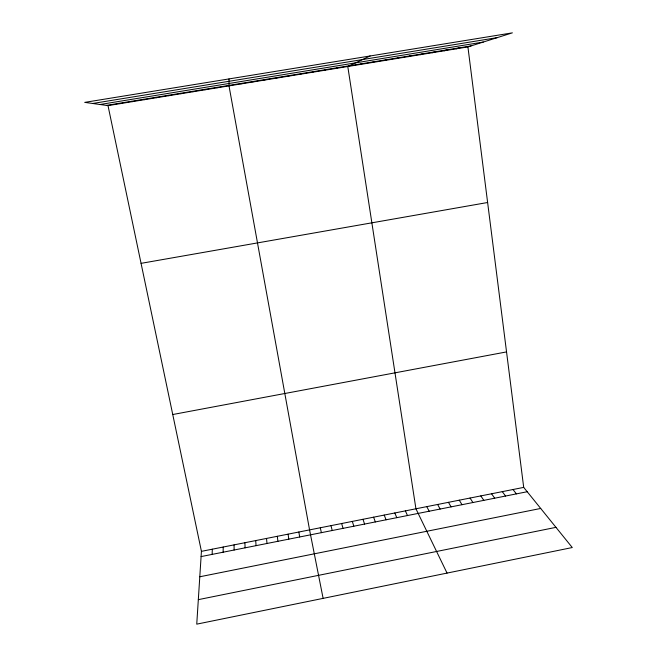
<?xml version="1.0" encoding="UTF-8"?>
<svg xmlns="http://www.w3.org/2000/svg" width="657" height="657" viewBox="0 0 657 657"><rect width="100%" height="100%" fill="white"/><g stroke="black" fill="none" stroke-linecap="round" stroke-linejoin="round"><path stroke-width="0.99" d="M223.134 552.2L223.208 547.035M212.121 554.393L212.326 549.195M108.003 105.621L201.428 551.354L196.747 624.15L572.272 547.544L523.703 487.395L467.915 46.91L512.386 32.85L84.728 102.377L108.003 105.621L467.915 46.91M240.979 83.932L241.135 83.414M252.929 81.977L253.249 81.435M264.861 80.031L265.346 79.464M276.778 78.093L277.41 77.493M288.661 76.146L289.458 75.53M300.528 74.216L301.489 73.568M312.379 72.278L313.488 71.613M324.197 70.356L325.47 69.658M335.998 68.427L337.427 67.704M370.137 55.976L347.783 66.505L415.93 508.781L447.047 573.093M359.896 64.534L361.637 63.762M371.993 62.555L373.89 61.758M384.058 60.592L386.119 59.771M396.105 58.621L398.323 57.775M408.128 56.666L410.502 55.788M420.135 54.703L422.665 53.808M432.117 52.749L434.803 51.829M444.075 50.803L446.916 49.85M456.007 48.856L459.005 47.879M198.324 599.644L555.962 527.349M199.794 576.772L540.711 508.452M201.091 556.586L527.201 491.732M201.428 551.354L523.703 487.395M172.75 414.526L506.547 351.914M141.066 263.35L487.625 202.504M92.662 103.486L497.275 37.63M99.979 104.504L483.306 42.048M106.36 105.391L471.069 45.916M118.728 103.371L120.206 103.625M131.072 101.359L132.386 101.638M143.398 99.347L144.54 99.659M155.693 97.343L156.67 97.679M167.97 95.339L168.783 95.7M180.223 93.343L180.872 93.729M192.452 91.348L192.936 91.766M513.002 489.514L516.386 493.883M502.293 491.641L505.545 496.035M204.655 89.36L204.976 89.804M491.559 493.768L494.688 498.195M480.809 495.904L483.815 500.355M470.042 498.039L472.917 502.523M459.259 500.182L462.011 504.691M448.452 502.326L451.08 506.867M437.628 504.477L440.124 509.044M426.787 506.629L429.161 511.228M405.377 510.875L407.488 515.54M394.8 512.977L396.787 517.667M384.205 515.08L386.07 519.794M373.595 517.182L375.336 521.929M216.835 87.373L216.999 87.841M362.968 519.293L364.586 524.072M352.324 521.403L353.811 526.208M341.665 523.522L343.02 528.359M330.98 525.641L332.212 530.503M320.288 527.768L321.388 532.663M323.113 598.371L309.57 529.895L228.997 85.878L228.997 78.922M298.836 532.022L299.682 536.974M288.086 534.157L288.801 539.142M277.32 536.293L277.903 541.311M266.528 538.436L266.988 543.479M255.729 540.58L256.049 545.655M244.905 542.731L245.094 547.831M234.064 544.883L234.122 550.016"/></g></svg>
